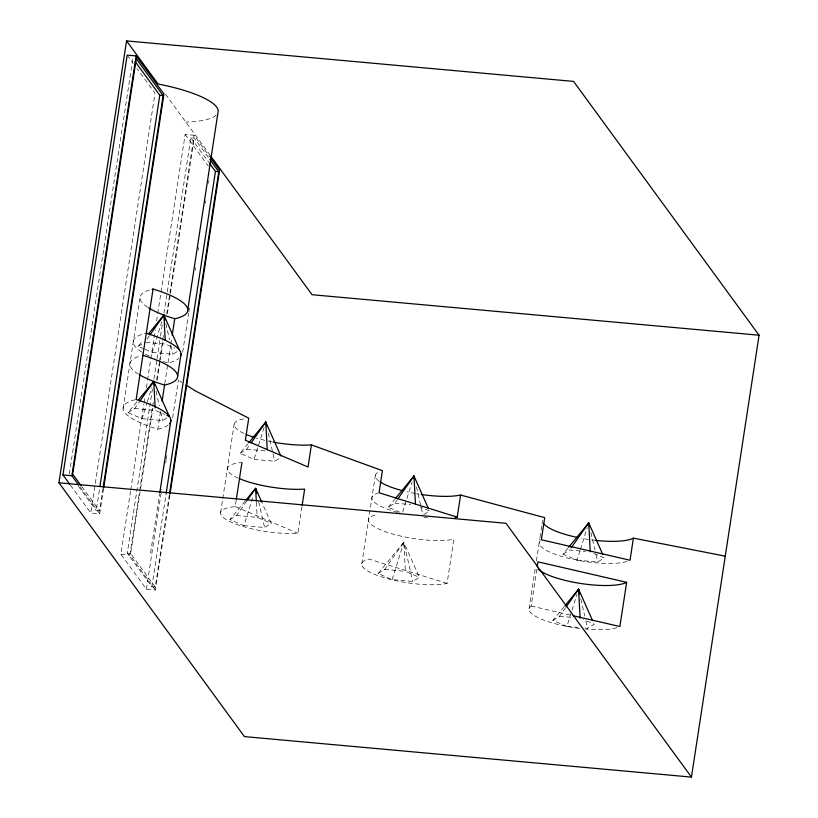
<?xml version="1.0" encoding="UTF-8"?>
<svg xmlns="http://www.w3.org/2000/svg" width="818" height="818" viewBox="0 0 818 818"><rect width="100%" height="100%" fill="white"/><g stroke="black" fill="none" stroke-linecap="round" stroke-linejoin="round"><path stroke-width="0.61" stroke-dasharray="4.09 3.07" d="M69.336 473.837L132.894 58.467M103.569 488.571L99.704 513.786L90.767 512.978L155.001 93.191L136.954 68.497M103.058 488.223L99.581 510.943L96.227 510.636L99.704 487.917M123.089 408.468L139.99 297.997M169.817 495.381L155.359 589.931L146.412 589.124L120.911 554.226L130.553 491.189M130.747 489.931L143.866 404.204M144.06 402.947L145.021 396.648M146.371 387.824L147.332 381.515M147.526 380.258L150.614 360.084M150.809 358.826L155.246 329.828M156.596 321.004L157.557 314.705M157.751 313.447L160.839 293.273M161.034 292.016L185.144 134.438L194.091 135.246L209.837 156.8M169.336 494.921L155.226 587.089L151.872 586.782L127.301 553.152L152.414 389.031M153.958 378.928L156.862 359.992M157.046 358.724L160.338 337.261M160.532 336.004L162.649 322.108M164.009 313.274L167.097 293.079M167.291 291.811L190.86 137.782L194.214 138.089L209.111 158.467M155.359 589.931L129.847 555.033L139.5 491.996M139.684 490.739L152.424 407.538M152.608 406.28L153.385 401.239M156.667 379.808L159.173 363.417M159.367 362.159L162.639 340.728M162.833 339.47L163.61 334.419M166.698 314.255L194.091 135.246M155.226 587.089L130.655 553.459L152.864 408.264M157.117 380.493L160.021 361.556M160.205 360.288L163.109 341.351M167.363 313.58L170.256 294.644M170.451 293.376L194.214 138.089M135.195 399.716A75 18.65 8.7 0 0 156.483 428.836L157.823 429.215L160.522 411.536M164.776 383.795L170.665 345.257M170.86 343.989L171.831 337.681M150.594 552.866L159.674 493.52M146.412 589.124L161.657 489.532M165.706 463.06L166.085 460.534M166.279 459.276L166.862 455.493M172.649 417.671L178.436 379.859M182.68 352.118L188.661 313.049M188.856 311.781L189.428 307.997M195.216 270.185L195.604 267.66M198.304 250.011L198.692 247.496M205.441 203.365L205.829 200.85M208.529 183.201L208.917 180.676M151.872 586.782L166.177 493.356M220.615 512.63L234.132 424.256M301.944 506.761L297.885 533.275A47.434 11.8 8.7 0 1 232.578 522.794A47.434 11.8 8.7 0 1 235.216 506.557L236.177 500.238M361.801 563.817L375.329 475.442M447.078 583.418L368.887 559.042A47.434 11.8 8.7 0 0 382.752 577.283A47.434 11.8 8.7 0 0 447.078 583.418L453.837 539.236A47.434 11.8 8.7 0 1 389.511 533.091A47.434 11.8 8.7 0 1 375.646 514.849M529.082 608.745L535.453 567.078M536.404 560.872L539.788 538.776M539.972 537.549L540.913 531.414M541.097 530.187L541.853 525.279M542.037 524.052L542.6 520.371M579.696 628.459A47.434 11.8 8.7 0 1 572.457 627.416L560.667 625.116A47.434 11.8 8.7 0 1 531.189 606.036L536.792 569.42M145.205 349.388L152.22 352.394L162.015 321.126M136.882 401.914L128.037 412.661L142.076 418.673L146.974 403.039M147.352 401.842L151.872 387.405M248.089 443.581L240.052 453.356L254.081 459.368L264.265 426.894M245.175 501.066L229.909 519.635L243.938 525.647L253.365 495.585M402.65 512.099L412.067 482.027M392.129 579.584L403.816 542.293L419.389 577.314L412.773 581.455L392.129 579.584L378.09 573.571L403.816 542.293L412.773 581.455M567.835 548.295L563.009 554.154L577.038 560.166L580.054 550.545M580.432 549.348L587.222 527.702M564.113 606.762L552.866 620.443L566.894 626.455L577.079 593.98M147.005 339.112L149.203 335.983M128.037 412.661L134.653 408.519L139.06 402.262M240.052 453.356L246.668 449.215L250.339 444M229.909 519.635L236.525 515.493L246.811 500.892M399.93 512.293L388.233 507.283L394.849 503.142L397.057 500.013M378.09 573.571L384.705 569.43L403.816 542.293L405.36 571.301L419.389 577.314M552.866 620.443L559.481 616.302L565.361 607.948M144.029 348.887L138.181 346.382L143.007 340.523M388.233 507.283L394.665 499.471M138.181 346.382L144.796 342.241M152.22 352.394L172.864 354.266L177.588 351.311M142.076 418.673L162.721 420.544L167.445 417.589M254.081 459.368L274.736 461.24L281.341 457.098M243.938 525.647L264.592 527.518L271.198 523.377L262.374 503.54M423.867 514.573L429.532 511.025L420.176 507.017M563.009 554.154L569.625 550.013L585.412 551.444M577.038 560.166L597.692 562.038L604.308 557.896L593.776 553.387M585.105 628.101L587.549 628.326L594.165 624.185L583.633 619.676M157.823 429.215L158.774 429.051A75 18.65 8.7 0 0 168.825 424.573M146.013 342.353L165.441 344.112L174.796 348.12M134.653 408.519L155.308 410.391L164.653 414.399M246.668 449.215L267.312 451.086M394.849 503.142L410.636 504.573M236.525 515.493L257.169 517.365L271.198 523.377M384.705 569.43L405.36 571.301M127.301 553.152L130.655 553.459M120.911 554.226L129.847 555.033M559.481 616.302L571.629 617.396M566.894 626.455L580.228 627.662M531.189 606.036L570.606 615.136M235.216 506.557L297.885 533.275M179.888 381.086L181.954 382.395M165.573 94.295L209.909 154.96M190.86 137.782L208.733 162.24M127.179 55.123L133.201 63.354M185.144 134.438L208.396 166.258M81.657 486.413L99.581 510.943M80.154 487.037L99.704 513.786M78.303 486.107L96.227 510.636M70.46 485.197L90.767 512.978M590.964 532.671L594.89 549.808M596.005 554.696L597.692 562.038M580.821 598.96L584.747 616.087M585.862 620.985L587.549 628.326M416.474 487.027L422.916 515.166M268.294 433.1L272.772 452.671M273.048 453.898L274.736 461.24M258.703 501.823L264.592 527.518M165.86 323.672L169.5 339.582M170.901 345.697L172.864 354.266M156.003 391.188L159.357 405.861M160.757 411.986L162.721 420.544M256.361 502.242L257.169 517.365M216.156 115.256A75 18.65 8.7 0 1 185.88 122.076M271.883 441.843A47.434 11.8 8.7 0 1 266.054 440.616M264.797 440.319A47.434 11.8 8.7 0 1 256.351 438.07M243.907 433.438A47.434 11.8 8.7 0 1 245.185 418.622M418.877 494.103A47.434 11.8 8.7 0 1 416.495 493.704M415.299 493.489A47.434 11.8 8.7 0 1 407.078 491.802M379.358 481.403A47.434 11.8 8.7 0 1 380.073 471.393M147.588 307.231A75 18.65 8.7 0 1 150.809 289.582M138.385 374.123A75 18.65 8.7 0 1 140.665 355.861M163.058 361.413A75 18.65 8.7 0 0 166.627 362.558L168.917 362.763A75 18.65 8.7 0 0 178.968 358.294M149.265 356.024A75 18.65 8.7 0 1 142.761 352.64M141.77 352.026A75 18.65 8.7 0 1 145.338 333.437M427.517 517.743A47.434 11.8 8.7 0 1 423.949 517.365M397.528 512.354A47.434 11.8 8.7 0 1 377.814 493.111M616.823 627.743A47.434 11.8 8.7 0 1 585.78 629.103M626.966 561.465A47.434 11.8 8.7 0 1 582.6 561.138L570.811 558.827A47.434 11.8 8.7 0 1 540.289 540.586M238.222 478.121A47.434 11.8 8.7 0 1 240.758 462.497M595.627 540.361A47.434 11.8 8.7 0 1 581.199 538.203"/><path stroke-width="1.23" d="M58.937 482.784L126.555 40.9L573.582 81.411L759.063 335.216L691.445 777.1L244.418 736.589L58.937 482.784L505.964 523.295L691.445 777.1M69.714 484.164L62.945 474.91L127.179 55.123L136.125 55.931L163.948 93.998L103.763 487.313M78.651 484.982L71.882 475.718L136.125 55.931M99.898 486.649L159.786 95.277L135.134 61.534M103.252 486.955L163.14 95.573L136.248 58.773L72.69 474.143L80.91 485.391M148.528 307.844A75 18.65 8.7 0 0 173.385 318.366L175.676 318.58A75 18.65 8.7 0 0 154.398 289.449L153.048 289.081L136.146 399.552L137.485 399.92A75 18.65 8.7 0 1 169.582 423.785M162.076 401.433L164.582 385.022L165.533 384.859A75 18.65 8.7 0 0 144.254 355.738L142.905 355.36M172.22 335.155L174.725 318.744M159.868 492.262L170.88 420.299M177.639 376.106L181.023 354.01M187.782 309.828L218.212 110.982A75 18.65 8.7 0 0 158.058 84.009L126.555 40.9M166.177 493.356L215.441 171.412L209.48 163.263M169.715 492.395L218.784 171.719L209.848 159.49M170.011 494.123L219.592 170.144L210.584 157.823M236.371 498.98L241.975 462.364M302.139 505.504L304.654 489.092A47.434 11.8 8.7 0 1 239.347 478.612M273.079 442.078A47.434 11.8 8.7 0 0 311.413 444.9L308.028 466.996L245.359 440.268L248.744 418.172L195.4 390.922L186.095 385.022M455.135 517.538A47.434 11.8 8.7 0 0 457.221 517.14L460.595 495.043L544.716 517.661L541.332 539.757L630.024 560.238L633.408 538.142L725.259 556.158M537.181 566.894L537.947 561.843L626.649 582.324L619.88 626.516L573.07 615.709M153.007 383.795L153.764 381.392L169.336 416.403L166.995 415.401M265.012 424.491L265.768 422.088L280.83 455.933M413.202 478.418L413.959 476.015L428.489 508.694M587.968 525.289L588.725 522.886L602.743 554.399M149.939 334.94L163.907 315.114L179.479 350.124M139.796 401.219L153.764 381.392L154.602 385.063M251.075 442.957L265.768 422.088L266.607 425.759M247.547 499.849L255.625 488.366L261.852 502.375M397.793 498.97L413.959 476.015L414.511 478.458M571.097 547.927L588.725 522.886L589.563 526.557M566.097 606.905L578.582 589.175L592.6 620.678M148.631 333.683L163.907 315.114L165.021 320.012M138.487 399.961L153.764 381.392L155.164 407.875M248.887 442.61L265.768 422.088L267.241 449.828M245.983 500.095L255.625 488.366L256.75 493.264M395.472 498.489L413.959 476.015L415.432 503.755M568.633 547.314L588.725 522.886L590.269 551.884M564.921 605.78L578.582 589.175L579.706 594.062M152.097 289.245L153.048 289.081M159.786 95.277L163.14 95.573M215.441 171.412L218.784 171.719M759.063 335.216L312.036 294.705L210.655 155.982M62.945 474.91L71.882 475.718M146.289 333.274L147.629 333.642A75 18.65 8.7 0 1 180.471 356.392M164.582 385.022L163.242 384.654A75 18.65 8.7 0 1 139.387 374.726M457.221 517.14L379.031 492.753L382.415 470.657L311.413 444.9M578.582 589.175L580.126 618.173M255.625 488.366L256.3 500.974M163.907 315.114L165.246 340.329M633.408 538.142A47.434 11.8 8.7 0 1 595.627 540.361M577.641 537.498A47.434 11.8 8.7 0 1 543.581 523.561M460.595 495.043A47.434 11.8 8.7 0 1 421.28 494.471M402.119 490.585A47.434 11.8 8.7 0 1 380.39 482.099M253.989 437.333A47.434 11.8 8.7 0 1 246.106 434.419M626.649 582.324A47.434 11.8 8.7 0 1 581.629 583.612A47.434 11.8 8.7 0 1 538.06 569.113"/></g></svg>
